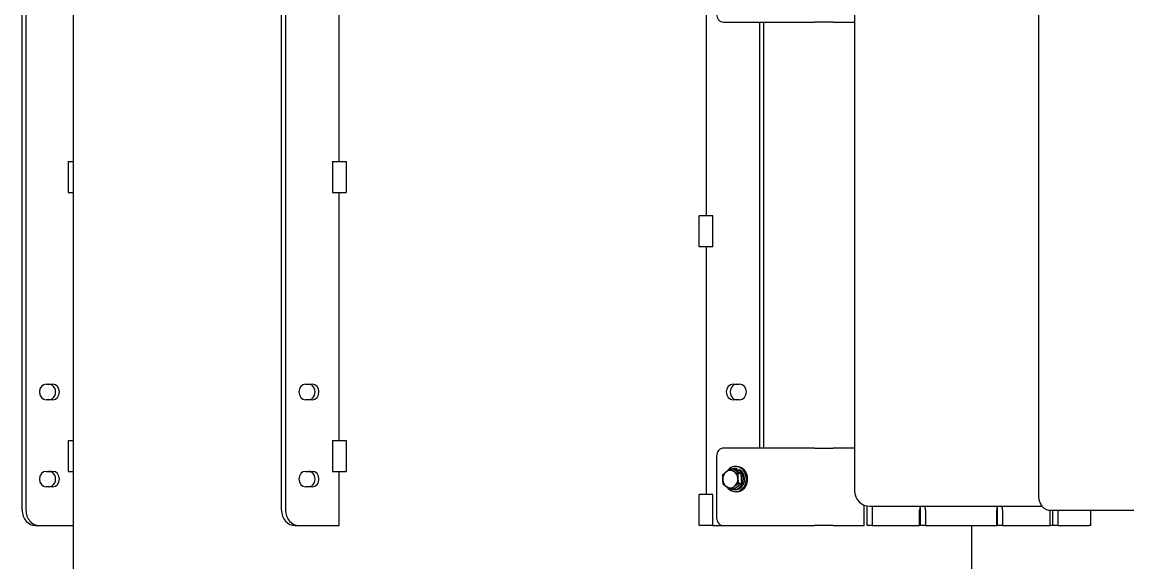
# Model space of a CAD drawing. Header units: inches. Extents: x 12 to 318, y 5 to 204.
# Drawn here: x 128.22 to 163.88, y 57.87 to 75.29 of the extents above; entities that cross this region are included whole.
import ezdxf

# ---------------------------------------------------------------- set-up
doc = ezdxf.new("R2010")
doc.units = ezdxf.units.IN
doc.header["$LTSCALE"] = 9.5
doc.header["$MEASUREMENT"] = 0
doc.layers.add('Dimension', color=7, linetype='Continuous', lineweight=25)
doc.layers.add('Visible', color=7, linetype='Continuous', lineweight=18)
doc.styles.add('Standard D-E', font='arial.ttf')
doc.dimstyles.new('in [mm] D-E NeptuneBenson', dxfattribs={"dimscale": 9.5, "dimtxt": 0.15, "dimasz": 0.098425, "dimexe": 0.125, "dimexo": 0.063, "dimgap": 0.031496, "dimtad": 0, "dimtih": 1, "dimtoh": 1, "dimdec": 4, "dimzin": 3, "dimdsep": 46, "dimlunit": 5, "dimtxsty": 'Standard D-E', "dimcen": 0.09, "dimdle": 0.393701, "dimclrd": 256, "dimclre": 256, "dimclrt": 256, "dimadec": 1, "dimazin": 1, "dimtfac": 1, "dimtofl": 0, "dimtmove": 0, "dimatfit": 3, "dimfxl": 1, "dimfrac": 1, "dimtolj": 1, "dimtzin": 4, "dimlwd": -1, "dimlwe": -1, "dimarcsym": 0})

# ---------------------------------------------------------------- blocks, each defined once
blk = doc.blocks.new('*D26')
at = {"layer": 'Defpoints', "color": 0, "transparency": 16777216}
for p in [(157.797, 102.16), (159.202, 29.18), (174.638, 29.18)]:
    blk.add_point(p, dxfattribs=at)
at = {"layer": 'Dimension', "transparency": 16777216}
for p, q in [((158.396, 102.16), (175.825, 102.16)), ((174.638, 101.225), (174.638, 84.941)), ((174.638, 30.115), (174.638, 80.461)), ((159.801, 29.18), (175.825, 29.18))]:
    blk.add_line(p, q, dxfattribs=at)
for points in [[(174.482, 101.225), (174.794, 101.225), (174.638, 102.16)], [(174.482, 30.115), (174.794, 30.115), (174.638, 29.18)]]:
    blk.add_solid(points, dxfattribs=at)
at = {"layer": 'Dimension', "transparency": 16777216, "char_height": 1.425, "attachment_point": 5, "style": 'Standard D-E'}
for s, insert in [('\\A1; 73 in', (174.638, 83.728)), ('\\A1;[1853.7 mm]', (174.638, 81.489))]:
    blk.add_mtext(s, dxfattribs=dict(at, insert=insert))
blk = doc.blocks.new('*D27')
at = {"layer": 'Defpoints', "color": 0, "transparency": 16777216}
for p in [(144.702, 110.04), (183.91, 110.04), (159.202, 29.18)]:
    blk.add_point(p, dxfattribs=at)
at = {"layer": 'Dimension', "transparency": 16777216}
for p, q in [((145.301, 110.04), (185.098, 110.04)), ((183.91, 109.105), (183.91, 72.565)), ((183.91, 30.115), (183.91, 66.655)), ((159.801, 29.18), (185.098, 29.18))]:
    blk.add_line(p, q, dxfattribs=at)
for points in [[(183.754, 109.105), (184.066, 109.105), (183.91, 110.04)], [(183.754, 30.115), (184.066, 30.115), (183.91, 29.18)]]:
    blk.add_solid(points, dxfattribs=at)
at = {"layer": 'Dimension', "transparency": 16777216, "char_height": 1.425, "attachment_point": 5, "style": 'Standard D-E'}
for s, insert in [('\\A1; 80{\\H1x;\\S7#8;} in', (183.91, 71.352)), ('\\A1;[2053.8 mm]', (183.91, 68.397))]:
    blk.add_mtext(s, dxfattribs=dict(at, insert=insert))

msp = doc.modelspace()

# ---------------------------------------------------------------- linework, layer by layer
at = {"layer": 'Visible'}
for p, q in [((128.221711, 59.539912), (128.221711, 88.289912)), ((136.596711, 59.539912), (136.596711, 88.289912)), ((136.721711, 88.289912), (136.721711, 59.539912)), ((128.346711, 86.996969), (128.346711, 59.539912)), ((129.877257, 34.679912), (129.877257, 82.496969)), ((138.453762, 70.789912), (138.453762, 78.789912)), ((150.300752, 77.039912), (150.300752, 69.039912)), ((161.02719, 76.789912), (161.02719, 60.039912)), ((155.090013, 76.664912), (155.090013, 60.164912)), ((150.856521, 75.289912), (153.802614, 75.289912)), ((152.032803, 61.539912), (152.032803, 75.289912)), ((152.157803, 75.289912), (152.157803, 61.539912)), ((154.40025, 75.289912), (153.802614, 75.289912)), ((154.40025, 75.289912), (155.090013, 75.289912)), ((129.709056, 70.789912), (129.877257, 70.789912)), ((129.709056, 70.789912), (129.709056, 69.789912)), ((138.237255, 70.789912), (138.682821, 70.789912)), ((138.237255, 70.789912), (138.237255, 69.789912)), ((138.682821, 70.789912), (138.682821, 69.789912)), ((129.709056, 69.789912), (129.877257, 69.789912)), ((138.237255, 69.789912), (138.682821, 69.789912)), ((138.453762, 61.789912), (138.453762, 69.789912)), ((150.517258, 69.039912), (150.071692, 69.039912)), ((150.071692, 68.039912), (150.071692, 69.039912)), ((150.517258, 68.039912), (150.517258, 69.039912)), ((150.517258, 68.039912), (150.071692, 68.039912)), ((150.300752, 68.039912), (150.300752, 60.039912)), ((128.99623, 63.602412), (129.212736, 63.602412)), ((137.37123, 63.602412), (137.587736, 63.602412)), ((151.166777, 63.602412), (151.383284, 63.602412)), ((129.212736, 63.102412), (128.99623, 63.102412)), ((137.587736, 63.102412), (137.37123, 63.102412)), ((151.383284, 63.102412), (151.166777, 63.102412)), ((129.709056, 61.789912), (129.877257, 61.789912)), ((129.709056, 61.789912), (129.709056, 60.789912)), ((138.237255, 61.789912), (138.682821, 61.789912)), ((138.237255, 61.789912), (138.237255, 60.789912)), ((138.682821, 61.789912), (138.682821, 60.789912)), ((153.802614, 61.539912), (150.856521, 61.539912)), ((153.802614, 61.539912), (154.40025, 61.539912)), ((155.090013, 61.539912), (154.40025, 61.539912)), ((150.640014, 61.289912), (150.640014, 59.289912)), ((128.99623, 60.789912), (129.212736, 60.789912)), ((129.709056, 60.789912), (129.877257, 60.789912)), ((137.37123, 60.789912), (137.587736, 60.789912)), ((138.237255, 60.789912), (138.682821, 60.789912)), ((138.453762, 59.039912), (138.453762, 60.789912)), ((151.170898, 60.86363), (151.074447, 60.86363)), ((151.170898, 60.86363), (151.297075, 60.792267)), ((151.202534, 60.879912), (151.249534, 60.879912)), ((151.257388, 60.87396), (151.242503, 60.823131)), ((151.289534, 60.945912), (151.249534, 60.945912)), ((151.257388, 60.87396), (151.304388, 60.87396)), ((151.284094, 60.80466), (151.304388, 60.87396)), ((151.297075, 60.792267), (151.423253, 60.720905)), ((151.317945, 60.787301), (151.334505, 60.843849)), ((151.423253, 60.720905), (151.326802, 60.720905)), ((151.334505, 60.843849), (151.381505, 60.843849)), ((151.423253, 60.720905), (151.43282, 60.559046)), ((129.212736, 60.289912), (128.99623, 60.289912)), ((137.587736, 60.289912), (137.37123, 60.289912)), ((151.325776, 60.30669), (151.209165, 60.216194)), ((151.442387, 60.397187), (151.325776, 60.30669)), ((151.442387, 60.397187), (151.345936, 60.397187)), ((151.43282, 60.559046), (151.442387, 60.397187)), ((150.517258, 60.039912), (150.071692, 60.039912)), ((150.071692, 59.039912), (150.071692, 60.039912)), ((150.517258, 59.039912), (150.517258, 60.039912)), ((151.209165, 60.216194), (151.112714, 60.216194)), ((151.202534, 60.199912), (151.249534, 60.199912)), ((151.289534, 60.133912), (151.249534, 60.133912)), ((155.406927, 59.039912), (155.406927, 59.699638)), ((155.494548, 59.039912), (155.494548, 59.67411)), ((155.590013, 59.664912), (161.145097, 59.664912)), ((155.656927, 59.664912), (155.656927, 59.039912)), ((157.193177, 59.039912), (157.193177, 59.539912)), ((157.218298, 59.039912), (157.218298, 59.539912)), ((157.380677, 59.539912), (157.380677, 59.039912)), ((159.683177, 59.039912), (159.683177, 59.539912)), ((159.708298, 59.039912), (159.708298, 59.539912)), ((159.870677, 59.539912), (159.870677, 59.039912)), ((161.38844, 59.539912), (161.618697, 59.539912)), ((161.406927, 59.039912), (161.406927, 59.539912)), ((161.494548, 59.039912), (161.494548, 59.539912)), ((161.618697, 59.539912), (168.868697, 59.539912)), ((161.656927, 59.539912), (161.656927, 59.039912)), ((162.722219, 59.039912), (162.722219, 59.539912)), ((128.654724, 59.039912), (128.779724, 59.039912)), ((128.779724, 59.039912), (129.877257, 59.039912)), ((137.029724, 59.039912), (137.154724, 59.039912)), ((137.154724, 59.039912), (138.453762, 59.039912)), ((150.517258, 59.039912), (150.071692, 59.039912)), ((150.517258, 59.039912), (150.856521, 59.039912)), ((150.856521, 59.039912), (153.802614, 59.039912)), ((154.40025, 59.039912), (153.802614, 59.039912)), ((154.40025, 59.039912), (155.406927, 59.039912)), ((155.656927, 59.039912), (155.494548, 59.039912)), ((155.656927, 59.039912), (157.193177, 59.039912)), ((157.380677, 59.039912), (157.218298, 59.039912)), ((157.380677, 59.039912), (159.683177, 59.039912)), ((158.877257, 34.679912), (158.877257, 59.039912)), ((159.683177, 59.039912), (159.708298, 59.039912)), ((159.870677, 59.039912), (159.708298, 59.039912)), ((159.870677, 59.039912), (161.406927, 59.039912)), ((161.494548, 59.039912), (161.406927, 59.039912)), ((161.656927, 59.039912), (161.494548, 59.039912)), ((161.656927, 59.039912), (162.663605, 59.039912)), ((162.722219, 59.039912), (162.663605, 59.039912))]:
    msp.add_line(p, q, dxfattribs=at)
msp.add_arc((155.590013, 60.164912), 0.5, 180, 270, dxfattribs=at)
for centre, major_axis, ratio, start_param, end_param in [((150.856521, 75.539912), (0, -0.25), 0.866025404, 4.71238898, 6.283185307), ((128.99623, 63.352412), (0, -0.25), 0.866025404, 3.141592654, 6.283185307), ((129.087736, 63.352412), (0, -0.25), 0.866025404, 0, 3.141592654), ((129.212736, 63.352412), (0, 0.25), 0.866025404, 3.141592654, 6.283185307), ((137.37123, 63.352412), (0, -0.25), 0.866025404, 3.141592654, 6.283185307), ((137.462736, 63.352412), (0, -0.25), 0.866025404, 0, 3.141592654), ((137.587736, 63.352412), (0, 0.25), 0.866025404, 3.141592654, 6.283185307), ((151.166777, 63.352412), (0, -0.25), 0.866025404, 3.141592654, 6.283185307), ((151.291777, 63.352412), (0, 0.25), 0.866025404, 0, 3.141592654), ((151.383284, 63.352412), (0, 0.25), 0.866025404, 3.141592654, 6.283185307), ((150.856521, 61.289912), (0, 0.25), 0.866025404, 0, 1.570796327), ((151.249534, 60.539912), (0, 0.406), 0.866025404, 2.241855542, 7.16621435), ((128.99623, 60.539912), (0, -0.25), 0.866025404, 3.141592654, 6.283185307), ((129.087736, 60.539912), (0, -0.25), 0.866025404, 0, 3.141592654), ((129.212736, 60.539912), (0, 0.25), 0.866025404, 3.141592654, 6.283185307), ((137.37123, 60.539912), (0, -0.25), 0.866025404, 3.141592654, 6.283185307), ((137.462736, 60.539912), (0, -0.25), 0.866025404, 0, 3.141592654), ((137.587736, 60.539912), (0, 0.25), 0.866025404, 3.141592654, 6.283185307), ((151.081032, 60.539912), (0, -0.281), 0.866025404, 3.733336356, 4.780533907), ((151.081032, 60.539912), (0, 0.281), 0.866025404, 5.827731458, 6.874929009), ((151.202534, 60.539912), (0, -0.34), 0.866025404, 5.791957826, 8.960029584), ((151.202534, 60.539912), (0, 0.34), 0.866025404, 6.09579569, 6.593913834), ((151.081032, 60.539912), (0, 0.281), 0.866025404, 4.780533907, 5.827731458), ((151.249534, 60.539912), (0, 0.34), 0.866025404, 6.09579569, 6.283185307), ((151.249534, 60.539912), (0, -0.34), 0.866025404, 0, 2.676844277), ((151.202534, 60.539912), (0, 0.281), 0.866025404, 5.614736601, 6.040726315), ((151.289534, 60.539912), (0, 0.406), 0.866025404, 3.141592654, 6.283185307), ((151.202534, 60.539912), (0, -0.281), 0.866025404, 1.317387347, 1.960495159), ((151.081032, 60.539912), (0, -0.281), 0.866025404, 4.780533907, 5.827731458), ((151.081032, 60.539912), (0, -0.281), 0.866025404, 5.827731458, 6.874929009), ((151.081032, 60.539912), (0, 0.281), 0.866025404, 3.733336356, 4.780533907), ((151.202534, 60.539912), (0, -0.281), 0.866025404, 0.351765867, 0.831721537), ((157.286927, 59.539912), (0, 0.1875), 0.5, 0.841068671, 1.570796327), ((157.124548, 59.539912), (0, 0.1875), 0.5, 4.71238898, 5.235987756), ((157.286927, 59.539912), (0, -0.1875), 0.5, 1.570796327, 2.300523983), ((159.776927, 59.539912), (0, 0.1875), 0.5, 0.841068671, 1.570796327), ((159.614548, 59.539912), (0, 0.1875), 0.5, 4.71238898, 5.235987756), ((159.776927, 59.539912), (0, -0.1875), 0.5, 1.570796327, 2.300523983), ((128.654724, 59.539912), (0, -0.5), 0.866025404, 4.71238898, 6.283185307), ((128.779724, 59.539912), (0, -0.5), 0.866025404, 4.71238898, 6.283185307), ((137.029724, 59.539912), (0, -0.5), 0.866025404, 4.71238898, 6.283185307), ((137.154724, 59.539912), (0, -0.5), 0.866025404, 4.71238898, 6.283185307), ((150.856521, 59.289912), (0, -0.25), 0.866025404, 4.71238898, 6.283185307)]:
    msp.add_ellipse(centre, major_axis=major_axis, ratio=ratio, start_param=start_param, end_param=end_param, dxfattribs=at)
for points in [[(150.838243, 60.520778), (150.833803, 60.595897), (150.841225, 60.682637)], [(150.841225, 60.682637), (150.891168, 60.731134), (150.945287, 60.773133)], [(150.945287, 60.773133), (150.999406, 60.815133), (151.074447, 60.86363)], [(151.074447, 60.86363), (151.129516, 60.825386), (151.188075, 60.792267)], [(151.188075, 60.792267), (151.246635, 60.759148), (151.326802, 60.720905)], [(151.326802, 60.720905), (151.31938, 60.634165), (151.32382, 60.559046)], [(150.860359, 60.358919), (150.842683, 60.445659), (150.838243, 60.520778)], [(150.973988, 60.287556), (150.915429, 60.320676), (150.860359, 60.358919)], [(151.112714, 60.216194), (151.032547, 60.254437), (150.973988, 60.287556)], [(151.216776, 60.30669), (151.162657, 60.264691), (151.112714, 60.216194)], [(151.345936, 60.397187), (151.270895, 60.34869), (151.216776, 60.30669)], [(151.32382, 60.559046), (151.32826, 60.483927), (151.345936, 60.397187)]]:
    msp.add_rational_spline(points, [1, 1.0379548493, 1], degree=2, dxfattribs=at)
for points, knots in [([(161.02719, 60.039912), (161.02719, 60.02307), (161.027757, 60.006228), (161.030035, 59.97262), (161.031746, 59.955854), (161.036357, 59.922462), (161.039256, 59.905836), (161.046329, 59.872769), (161.050501, 59.856328), (161.060271, 59.82365), (161.065868, 59.807412), (161.07231, 59.791273)], [3.1415926536, 3.1415926536, 3.1415926536, 3.1415926536, 3.2763275777, 3.2763275777, 3.4110625019, 3.4110625019, 3.545797426, 3.545797426, 3.6805323501, 3.6805323501, 3.8152672743, 3.8152672743, 3.8152672743, 3.8152672743]), ([(161.07231, 59.791273), (161.080707, 59.770235), (161.090349, 59.749713), (161.11258, 59.709818), (161.125142, 59.690443), (161.154396, 59.652814), (161.171025, 59.634524), (161.21158, 59.599302), (161.235416, 59.582138), (161.297071, 59.553257), (161.335213, 59.540827), (161.38511, 59.539927), (161.38677, 59.539912), (161.38844, 59.539912)], [4.7193332279, 4.7193332279, 4.7193332279, 4.7193332279, 4.8337515133, 4.8337515133, 4.9481697987, 4.9481697987, 5.0625880841, 5.0625880841, 5.1770063695, 5.1770063695, 5.287642001, 5.287642001, 5.2914246549, 5.2914246549, 5.2914246549, 5.2914246549])]:
    msp.add_open_spline(points, degree=3, knots=knots, dxfattribs=at)

# ---------------------------------------------------------------- dimensions: what is measured, and where the dimension line sits
at = {"layer": 'Dimension'}
for base, p1, p2, text, picture, middle in [((183.910165, 110.039916), (159.202494, 29.179912), (144.702016, 110.039916), ' <> in\\X[2053.8 mm]', '*D27', (183.910165, 69.609914)), ((174.63792, 29.179912), (157.797257, 102.159912), (159.202494, 29.179912), ' <> in\\X[1853.7 mm]', '*D26', (174.63792, 82.701113))]:
    dim = msp.add_linear_dim(base=base, p1=p1, p2=p2, angle=90, text=text, dimstyle='in [mm] D-E NeptuneBenson', override={"dimgap": 0.031496, "dimdec": 4, "dimpost": '', "dimtol": 0, "dimlim": 0, "dimtp": 0, "dimtm": 0, "dimtdec": 2, "dimatfit": 1}, dxfattribs=at)
    dim.commit()
    dim.dimension.update_dxf_attribs({"geometry": picture, "text_midpoint": middle, "dimtype": 160})

doc.saveas('drawing.dxf')
